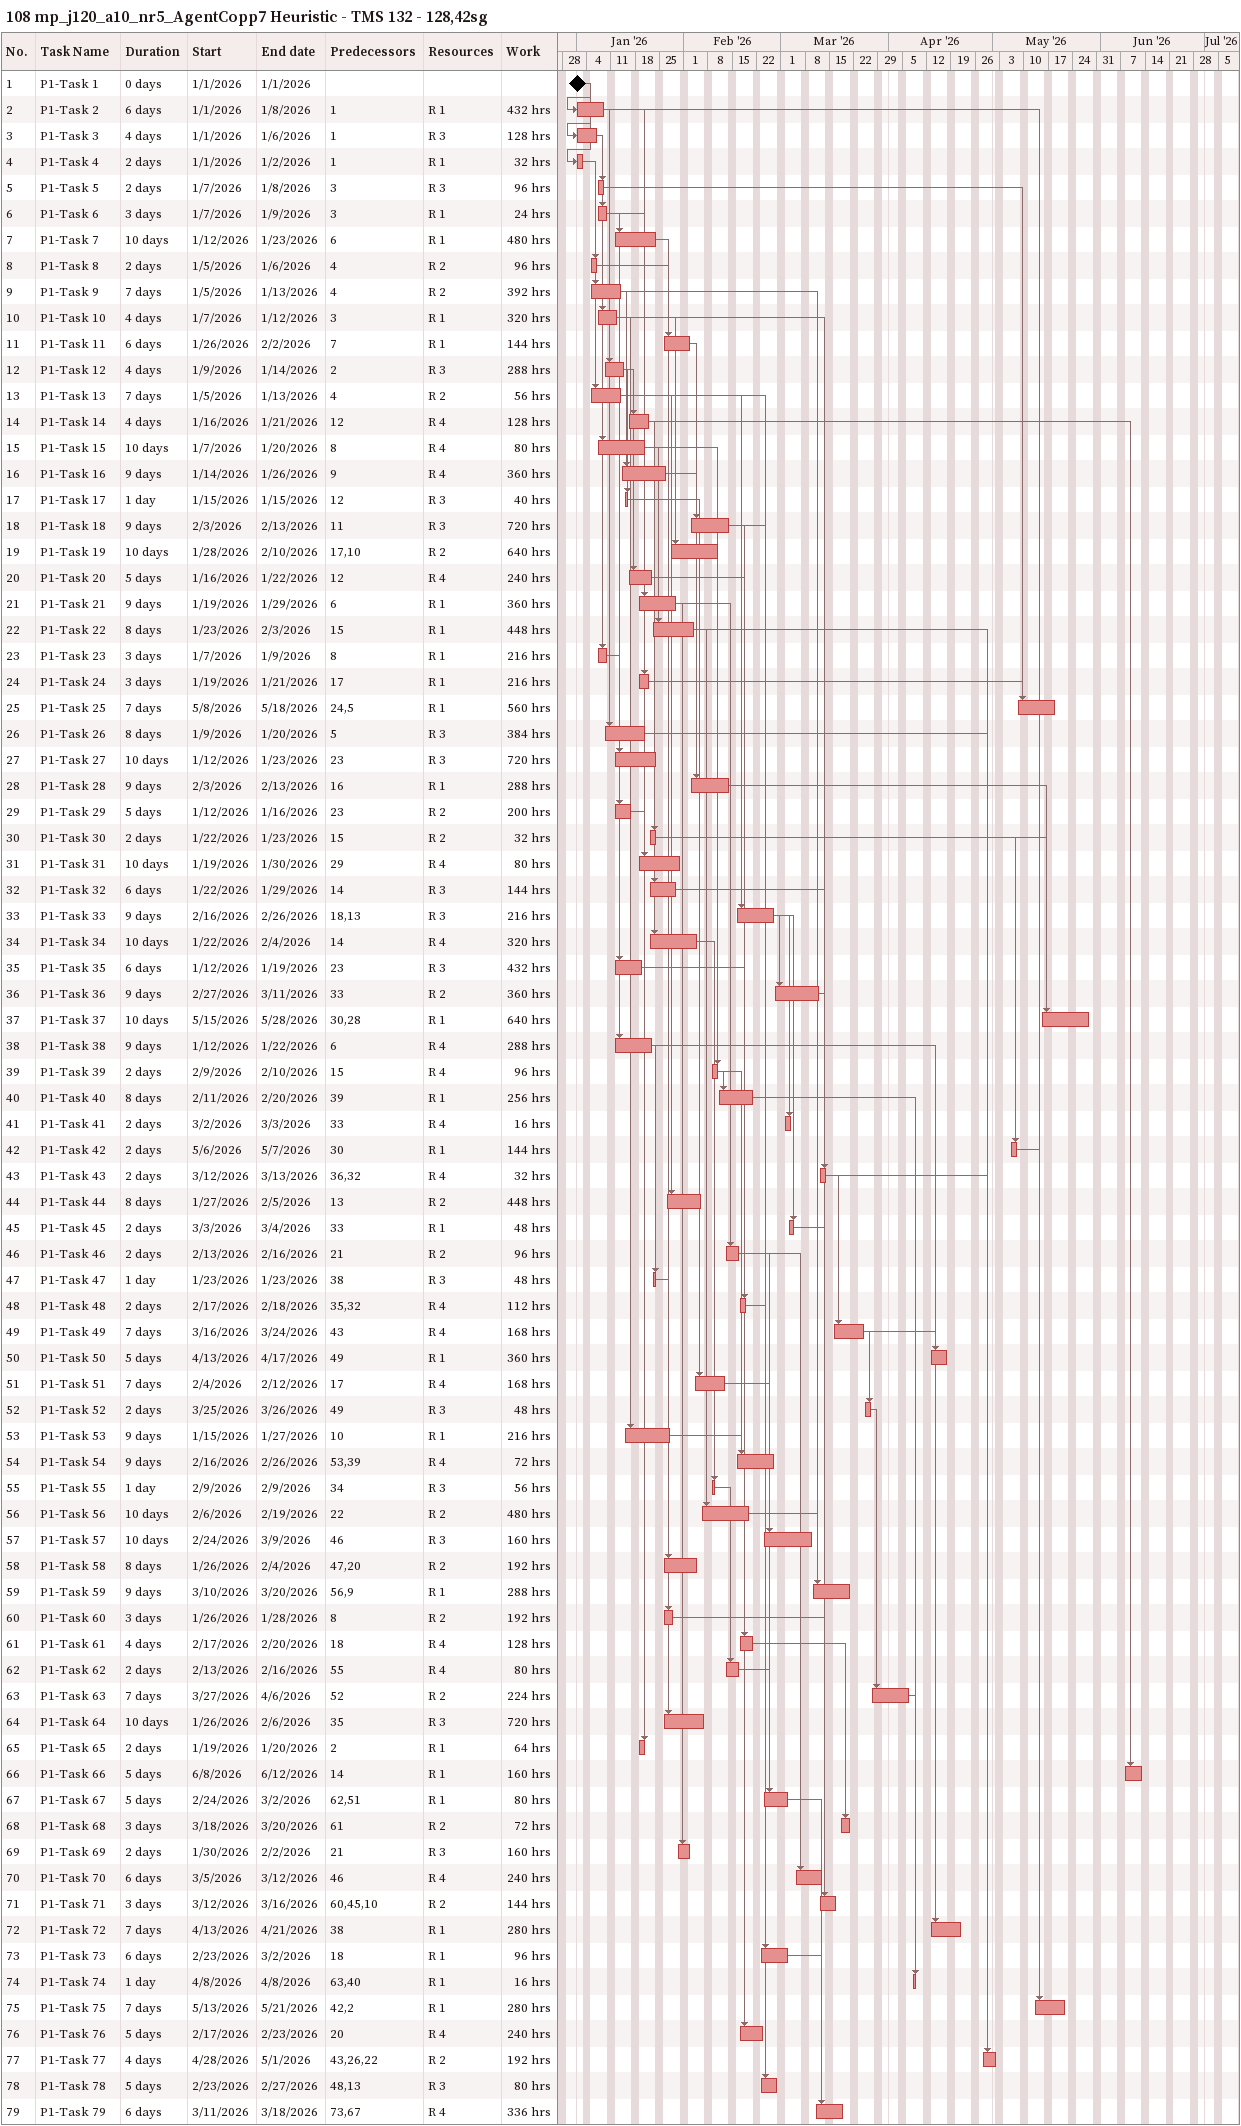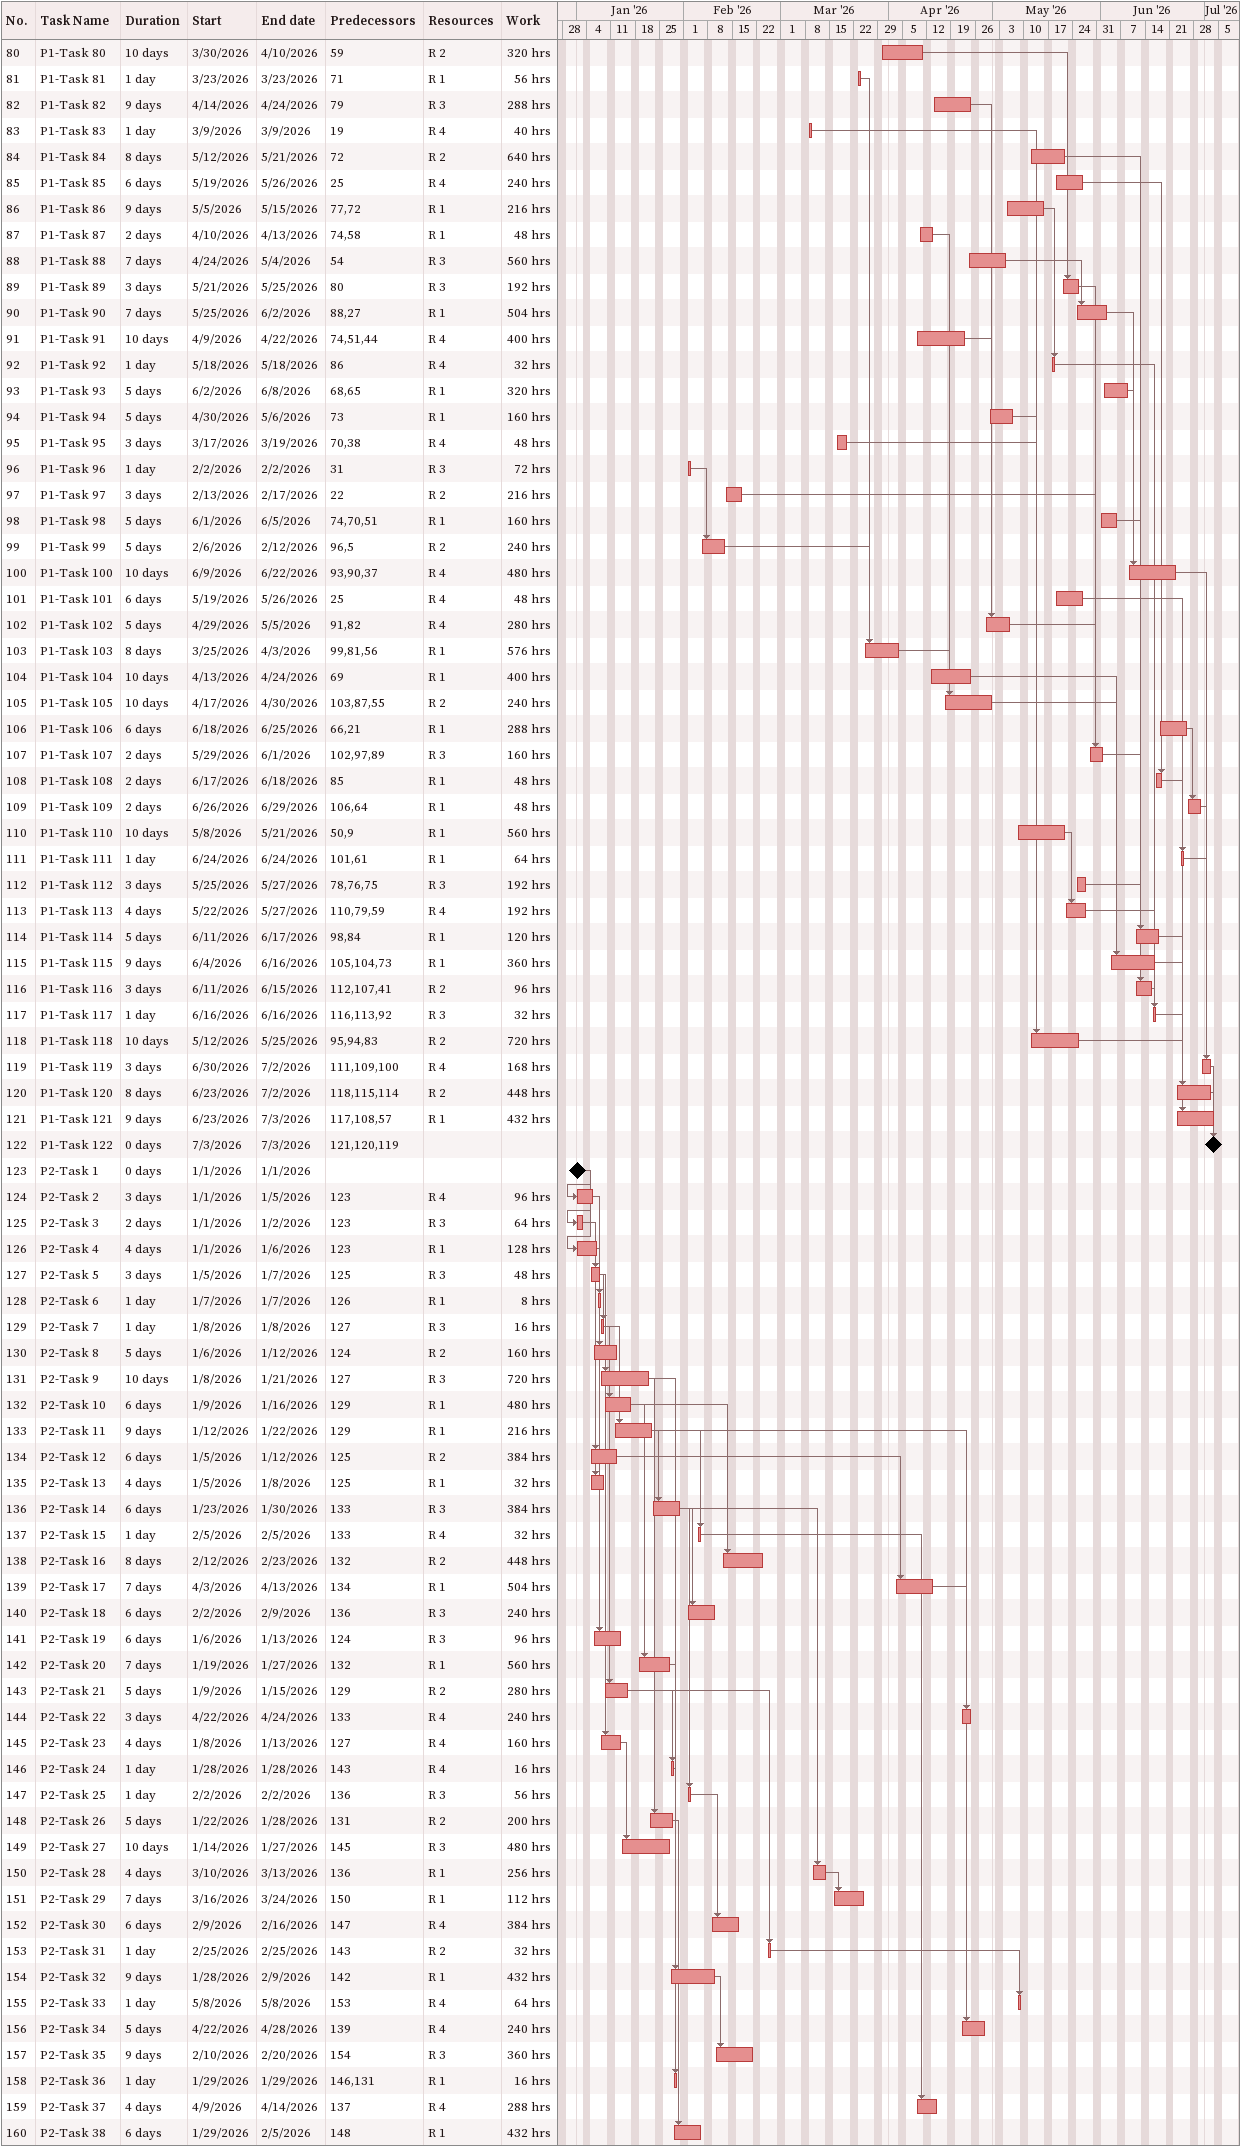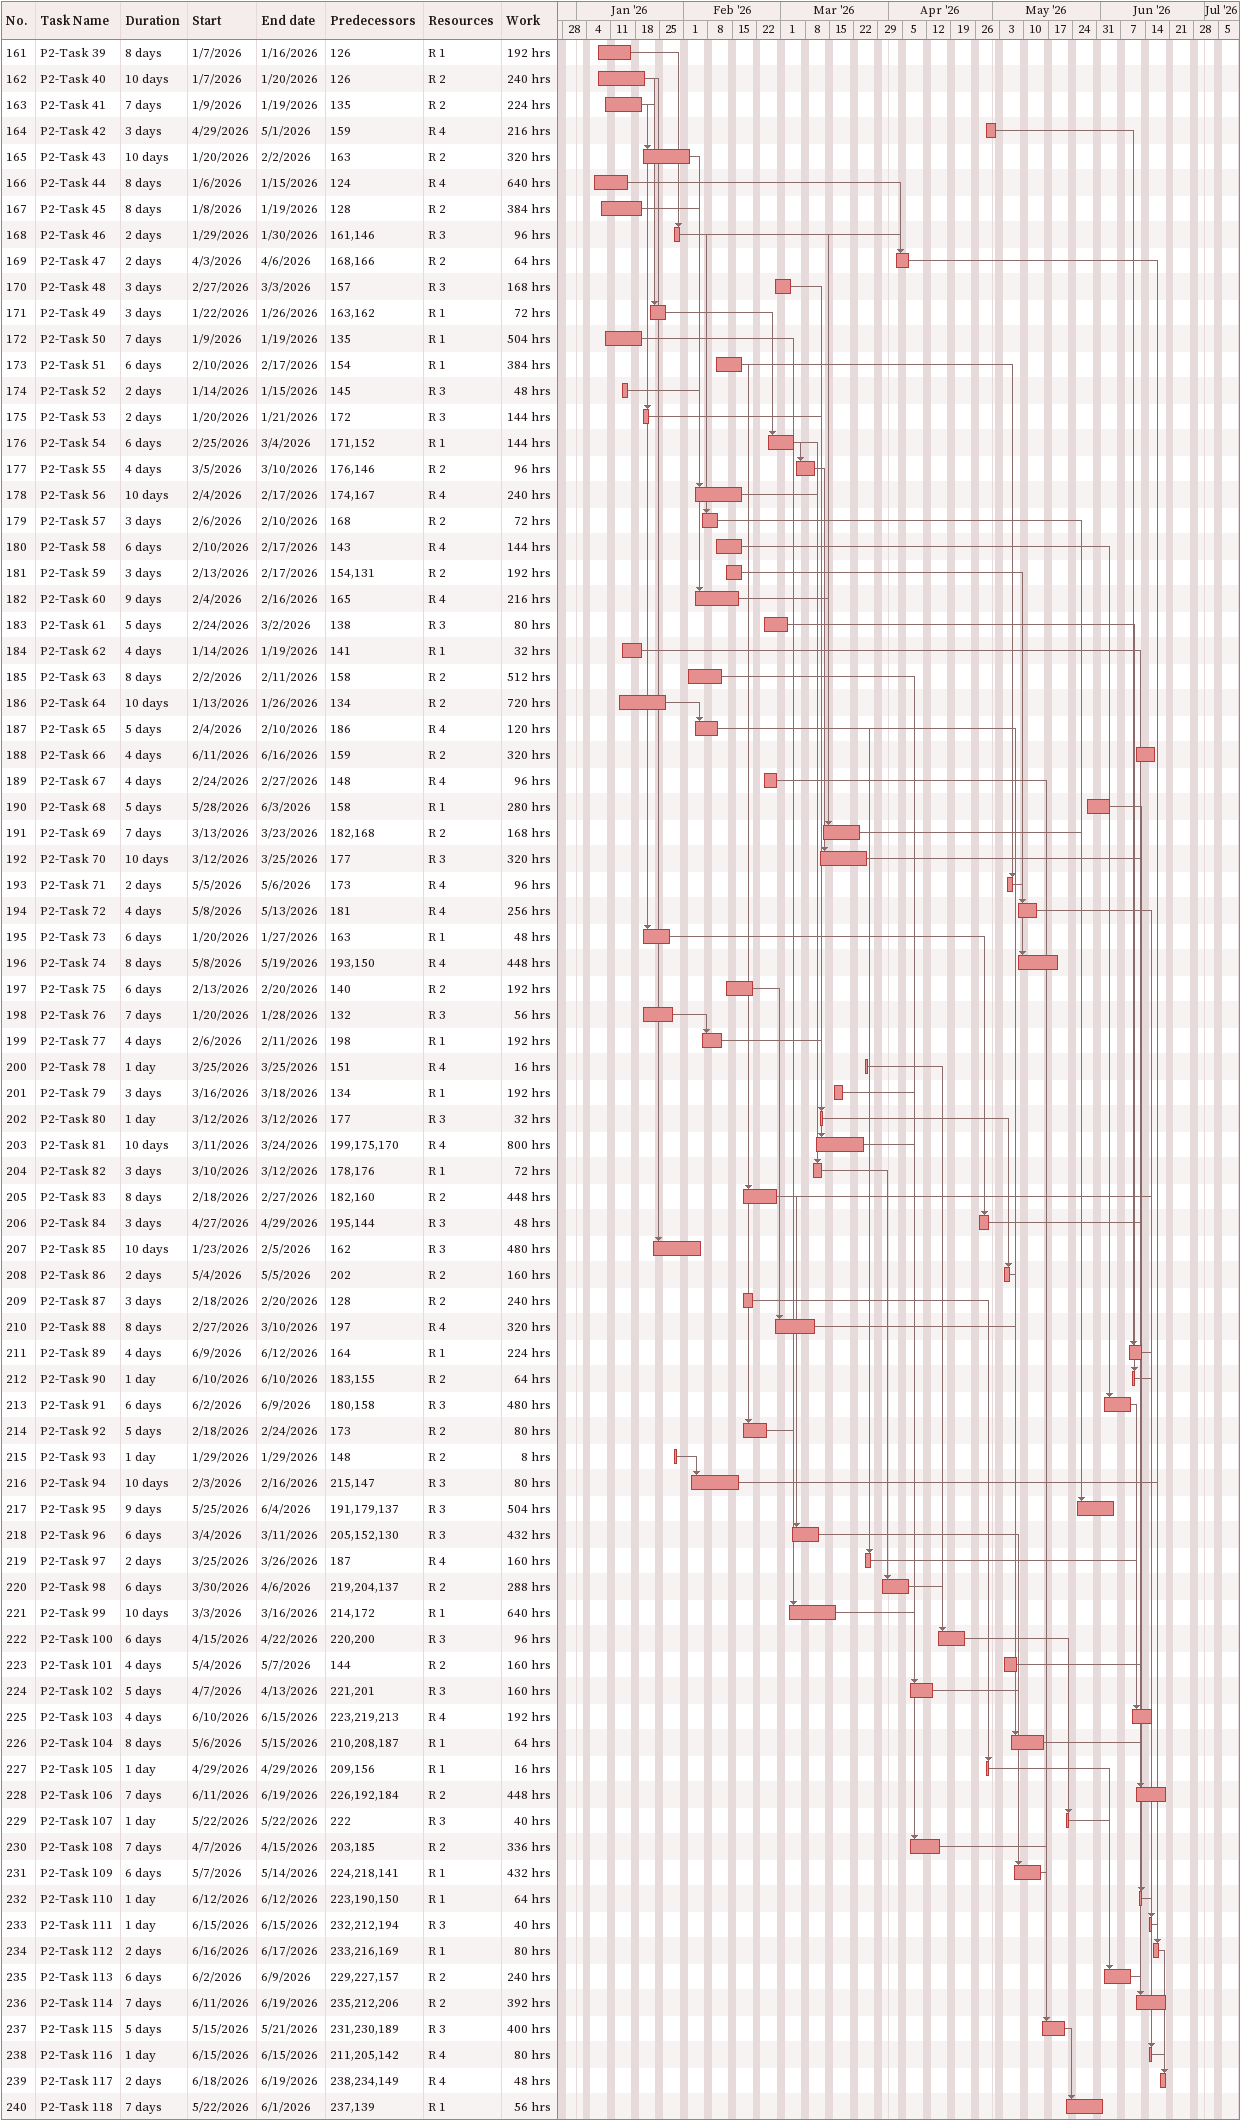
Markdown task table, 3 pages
108 mp_j120_a10_nr5_AgentCopp7 Heuristic - TMS 132 - 128,42sg

| ID | Task | Duration | Start | Finish | Predecessors | Resources | Work (h) |
|---|---|---|---|---|---|---|---|
| 1 | P1-Task 1 | 0d | 2026-01-01 | 2026-01-01 |  |  |  |
| 2 | P1-Task 2 | 6d | 2026-01-01 | 2026-01-08 | 1 | R 1 | 432 |
| 3 | P1-Task 3 | 4d | 2026-01-01 | 2026-01-06 | 1 | R 3 | 128 |
| 4 | P1-Task 4 | 2d | 2026-01-01 | 2026-01-02 | 1 | R 1 | 32 |
| 5 | P1-Task 5 | 2d | 2026-01-07 | 2026-01-08 | 3 | R 3 | 96 |
| 6 | P1-Task 6 | 3d | 2026-01-07 | 2026-01-09 | 3 | R 1 | 24 |
| 7 | P1-Task 7 | 10d | 2026-01-12 | 2026-01-23 | 6 | R 1 | 480 |
| 8 | P1-Task 8 | 2d | 2026-01-05 | 2026-01-06 | 4 | R 2 | 96 |
| 9 | P1-Task 9 | 7d | 2026-01-05 | 2026-01-13 | 4 | R 2 | 392 |
| 10 | P1-Task 10 | 4d | 2026-01-07 | 2026-01-12 | 3 | R 1 | 320 |
| 11 | P1-Task 11 | 6d | 2026-01-26 | 2026-02-02 | 7 | R 1 | 144 |
| 12 | P1-Task 12 | 4d | 2026-01-09 | 2026-01-14 | 2 | R 3 | 288 |
| 13 | P1-Task 13 | 7d | 2026-01-05 | 2026-01-13 | 4 | R 2 | 56 |
| 14 | P1-Task 14 | 4d | 2026-01-16 | 2026-01-21 | 12 | R 4 | 128 |
| 15 | P1-Task 15 | 10d | 2026-01-07 | 2026-01-20 | 8 | R 4 | 80 |
| 16 | P1-Task 16 | 9d | 2026-01-14 | 2026-01-26 | 9 | R 4 | 360 |
| 17 | P1-Task 17 | 1d | 2026-01-15 | 2026-01-15 | 12 | R 3 | 40 |
| 18 | P1-Task 18 | 9d | 2026-02-03 | 2026-02-13 | 11 | R 3 | 720 |
| 19 | P1-Task 19 | 10d | 2026-01-28 | 2026-02-10 | 17, 10 | R 2 | 640 |
| 20 | P1-Task 20 | 5d | 2026-01-16 | 2026-01-22 | 12 | R 4 | 240 |
| 21 | P1-Task 21 | 9d | 2026-01-19 | 2026-01-29 | 6 | R 1 | 360 |
| 22 | P1-Task 22 | 8d | 2026-01-23 | 2026-02-03 | 15 | R 1 | 448 |
| 23 | P1-Task 23 | 3d | 2026-01-07 | 2026-01-09 | 8 | R 1 | 216 |
| 24 | P1-Task 24 | 3d | 2026-01-19 | 2026-01-21 | 17 | R 1 | 216 |
| 25 | P1-Task 25 | 7d | 2026-05-08 | 2026-05-18 | 24, 5 | R 1 | 560 |
| 26 | P1-Task 26 | 8d | 2026-01-09 | 2026-01-20 | 5 | R 3 | 384 |
| 27 | P1-Task 27 | 10d | 2026-01-12 | 2026-01-23 | 23 | R 3 | 720 |
| 28 | P1-Task 28 | 9d | 2026-02-03 | 2026-02-13 | 16 | R 1 | 288 |
| 29 | P1-Task 29 | 5d | 2026-01-12 | 2026-01-16 | 23 | R 2 | 200 |
| 30 | P1-Task 30 | 2d | 2026-01-22 | 2026-01-23 | 15 | R 2 | 32 |
| 31 | P1-Task 31 | 10d | 2026-01-19 | 2026-01-30 | 29 | R 4 | 80 |
| 32 | P1-Task 32 | 6d | 2026-01-22 | 2026-01-29 | 14 | R 3 | 144 |
| 33 | P1-Task 33 | 9d | 2026-02-16 | 2026-02-26 | 18, 13 | R 3 | 216 |
| 34 | P1-Task 34 | 10d | 2026-01-22 | 2026-02-04 | 14 | R 4 | 320 |
| 35 | P1-Task 35 | 6d | 2026-01-12 | 2026-01-19 | 23 | R 3 | 432 |
| 36 | P1-Task 36 | 9d | 2026-02-27 | 2026-03-11 | 33 | R 2 | 360 |
| 37 | P1-Task 37 | 10d | 2026-05-15 | 2026-05-28 | 30, 28 | R 1 | 640 |
| 38 | P1-Task 38 | 9d | 2026-01-12 | 2026-01-22 | 6 | R 4 | 288 |
| 39 | P1-Task 39 | 2d | 2026-02-09 | 2026-02-10 | 15 | R 4 | 96 |
| 40 | P1-Task 40 | 8d | 2026-02-11 | 2026-02-20 | 39 | R 1 | 256 |
| 41 | P1-Task 41 | 2d | 2026-03-02 | 2026-03-03 | 33 | R 4 | 16 |
| 42 | P1-Task 42 | 2d | 2026-05-06 | 2026-05-07 | 30 | R 1 | 144 |
| 43 | P1-Task 43 | 2d | 2026-03-12 | 2026-03-13 | 36, 32 | R 4 | 32 |
| 44 | P1-Task 44 | 8d | 2026-01-27 | 2026-02-05 | 13 | R 2 | 448 |
| 45 | P1-Task 45 | 2d | 2026-03-03 | 2026-03-04 | 33 | R 1 | 48 |
| 46 | P1-Task 46 | 2d | 2026-02-13 | 2026-02-16 | 21 | R 2 | 96 |
| 47 | P1-Task 47 | 1d | 2026-01-23 | 2026-01-23 | 38 | R 3 | 48 |
| 48 | P1-Task 48 | 2d | 2026-02-17 | 2026-02-18 | 35, 32 | R 4 | 112 |
| 49 | P1-Task 49 | 7d | 2026-03-16 | 2026-03-24 | 43 | R 4 | 168 |
| 50 | P1-Task 50 | 5d | 2026-04-13 | 2026-04-17 | 49 | R 1 | 360 |
| 51 | P1-Task 51 | 7d | 2026-02-04 | 2026-02-12 | 17 | R 4 | 168 |
| 52 | P1-Task 52 | 2d | 2026-03-25 | 2026-03-26 | 49 | R 3 | 48 |
| 53 | P1-Task 53 | 9d | 2026-01-15 | 2026-01-27 | 10 | R 1 | 216 |
| 54 | P1-Task 54 | 9d | 2026-02-16 | 2026-02-26 | 53, 39 | R 4 | 72 |
| 55 | P1-Task 55 | 1d | 2026-02-09 | 2026-02-09 | 34 | R 3 | 56 |
| 56 | P1-Task 56 | 10d | 2026-02-06 | 2026-02-19 | 22 | R 2 | 480 |
| 57 | P1-Task 57 | 10d | 2026-02-24 | 2026-03-09 | 46 | R 3 | 160 |
| 58 | P1-Task 58 | 8d | 2026-01-26 | 2026-02-04 | 47, 20 | R 2 | 192 |
| 59 | P1-Task 59 | 9d | 2026-03-10 | 2026-03-20 | 56, 9 | R 1 | 288 |
| 60 | P1-Task 60 | 3d | 2026-01-26 | 2026-01-28 | 8 | R 2 | 192 |
| 61 | P1-Task 61 | 4d | 2026-02-17 | 2026-02-20 | 18 | R 4 | 128 |
| 62 | P1-Task 62 | 2d | 2026-02-13 | 2026-02-16 | 55 | R 4 | 80 |
| 63 | P1-Task 63 | 7d | 2026-03-27 | 2026-04-06 | 52 | R 2 | 224 |
| 64 | P1-Task 64 | 10d | 2026-01-26 | 2026-02-06 | 35 | R 3 | 720 |
| 65 | P1-Task 65 | 2d | 2026-01-19 | 2026-01-20 | 2 | R 1 | 64 |
| 66 | P1-Task 66 | 5d | 2026-06-08 | 2026-06-12 | 14 | R 1 | 160 |
| 67 | P1-Task 67 | 5d | 2026-02-24 | 2026-03-02 | 62, 51 | R 1 | 80 |
| 68 | P1-Task 68 | 3d | 2026-03-18 | 2026-03-20 | 61 | R 2 | 72 |
| 69 | P1-Task 69 | 2d | 2026-01-30 | 2026-02-02 | 21 | R 3 | 160 |
| 70 | P1-Task 70 | 6d | 2026-03-05 | 2026-03-12 | 46 | R 4 | 240 |
| 71 | P1-Task 71 | 3d | 2026-03-12 | 2026-03-16 | 60, 45, 10 | R 2 | 144 |
| 72 | P1-Task 72 | 7d | 2026-04-13 | 2026-04-21 | 38 | R 1 | 280 |
| 73 | P1-Task 73 | 6d | 2026-02-23 | 2026-03-02 | 18 | R 1 | 96 |
| 74 | P1-Task 74 | 1d | 2026-04-08 | 2026-04-08 | 63, 40 | R 1 | 16 |
| 75 | P1-Task 75 | 7d | 2026-05-13 | 2026-05-21 | 42, 2 | R 1 | 280 |
| 76 | P1-Task 76 | 5d | 2026-02-17 | 2026-02-23 | 20 | R 4 | 240 |
| 77 | P1-Task 77 | 4d | 2026-04-28 | 2026-05-01 | 43, 26, 22 | R 2 | 192 |
| 78 | P1-Task 78 | 5d | 2026-02-23 | 2026-02-27 | 48, 13 | R 3 | 80 |
| 79 | P1-Task 79 | 6d | 2026-03-11 | 2026-03-18 | 73, 67 | R 4 | 336 |
| 80 | P1-Task 80 | 10d | 2026-03-30 | 2026-04-10 | 59 | R 2 | 320 |
| 81 | P1-Task 81 | 1d | 2026-03-23 | 2026-03-23 | 71 | R 1 | 56 |
| 82 | P1-Task 82 | 9d | 2026-04-14 | 2026-04-24 | 79 | R 3 | 288 |
| 83 | P1-Task 83 | 1d | 2026-03-09 | 2026-03-09 | 19 | R 4 | 40 |
| 84 | P1-Task 84 | 8d | 2026-05-12 | 2026-05-21 | 72 | R 2 | 640 |
| 85 | P1-Task 85 | 6d | 2026-05-19 | 2026-05-26 | 25 | R 4 | 240 |
| 86 | P1-Task 86 | 9d | 2026-05-05 | 2026-05-15 | 77, 72 | R 1 | 216 |
| 87 | P1-Task 87 | 2d | 2026-04-10 | 2026-04-13 | 74, 58 | R 1 | 48 |
| 88 | P1-Task 88 | 7d | 2026-04-24 | 2026-05-04 | 54 | R 3 | 560 |
| 89 | P1-Task 89 | 3d | 2026-05-21 | 2026-05-25 | 80 | R 3 | 192 |
| 90 | P1-Task 90 | 7d | 2026-05-25 | 2026-06-02 | 88, 27 | R 1 | 504 |
| 91 | P1-Task 91 | 10d | 2026-04-09 | 2026-04-22 | 74, 51, 44 | R 4 | 400 |
| 92 | P1-Task 92 | 1d | 2026-05-18 | 2026-05-18 | 86 | R 4 | 32 |
| 93 | P1-Task 93 | 5d | 2026-06-02 | 2026-06-08 | 68, 65 | R 1 | 320 |
| 94 | P1-Task 94 | 5d | 2026-04-30 | 2026-05-06 | 73 | R 1 | 160 |
| 95 | P1-Task 95 | 3d | 2026-03-17 | 2026-03-19 | 70, 38 | R 4 | 48 |
| 96 | P1-Task 96 | 1d | 2026-02-02 | 2026-02-02 | 31 | R 3 | 72 |
| 97 | P1-Task 97 | 3d | 2026-02-13 | 2026-02-17 | 22 | R 2 | 216 |
| 98 | P1-Task 98 | 5d | 2026-06-01 | 2026-06-05 | 74, 70, 51 | R 1 | 160 |
| 99 | P1-Task 99 | 5d | 2026-02-06 | 2026-02-12 | 96, 5 | R 2 | 240 |
| 100 | P1-Task 100 | 10d | 2026-06-09 | 2026-06-22 | 93, 90, 37 | R 4 | 480 |
| 101 | P1-Task 101 | 6d | 2026-05-19 | 2026-05-26 | 25 | R 4 | 48 |
| 102 | P1-Task 102 | 5d | 2026-04-29 | 2026-05-05 | 91, 82 | R 4 | 280 |
| 103 | P1-Task 103 | 8d | 2026-03-25 | 2026-04-03 | 99, 81, 56 | R 1 | 576 |
| 104 | P1-Task 104 | 10d | 2026-04-13 | 2026-04-24 | 69 | R 1 | 400 |
| 105 | P1-Task 105 | 10d | 2026-04-17 | 2026-04-30 | 103, 87, 55 | R 2 | 240 |
| 106 | P1-Task 106 | 6d | 2026-06-18 | 2026-06-25 | 66, 21 | R 1 | 288 |
| 107 | P1-Task 107 | 2d | 2026-05-29 | 2026-06-01 | 102, 97, 89 | R 3 | 160 |
| 108 | P1-Task 108 | 2d | 2026-06-17 | 2026-06-18 | 85 | R 1 | 48 |
| 109 | P1-Task 109 | 2d | 2026-06-26 | 2026-06-29 | 106, 64 | R 1 | 48 |
| 110 | P1-Task 110 | 10d | 2026-05-08 | 2026-05-21 | 50, 9 | R 1 | 560 |
| 111 | P1-Task 111 | 1d | 2026-06-24 | 2026-06-24 | 101, 61 | R 1 | 64 |
| 112 | P1-Task 112 | 3d | 2026-05-25 | 2026-05-27 | 78, 76, 75 | R 3 | 192 |
| 113 | P1-Task 113 | 4d | 2026-05-22 | 2026-05-27 | 110, 79, 59 | R 4 | 192 |
| 114 | P1-Task 114 | 5d | 2026-06-11 | 2026-06-17 | 98, 84 | R 1 | 120 |
| 115 | P1-Task 115 | 9d | 2026-06-04 | 2026-06-16 | 105, 104, 73 | R 1 | 360 |
| 116 | P1-Task 116 | 3d | 2026-06-11 | 2026-06-15 | 112, 107, 41 | R 2 | 96 |
| 117 | P1-Task 117 | 1d | 2026-06-16 | 2026-06-16 | 116, 113, 92 | R 3 | 32 |
| 118 | P1-Task 118 | 10d | 2026-05-12 | 2026-05-25 | 95, 94, 83 | R 2 | 720 |
| 119 | P1-Task 119 | 3d | 2026-06-30 | 2026-07-02 | 111, 109, 100 | R 4 | 168 |
| 120 | P1-Task 120 | 8d | 2026-06-23 | 2026-07-02 | 118, 115, 114 | R 2 | 448 |
| 121 | P1-Task 121 | 9d | 2026-06-23 | 2026-07-03 | 117, 108, 57 | R 1 | 432 |
| 122 | P1-Task 122 | 0d | 2026-07-03 | 2026-07-03 | 121, 120, 119 |  |  |
| 123 | P2-Task 1 | 0d | 2026-01-01 | 2026-01-01 |  |  |  |
| 124 | P2-Task 2 | 3d | 2026-01-01 | 2026-01-05 | 123 | R 4 | 96 |
| 125 | P2-Task 3 | 2d | 2026-01-01 | 2026-01-02 | 123 | R 3 | 64 |
| 126 | P2-Task 4 | 4d | 2026-01-01 | 2026-01-06 | 123 | R 1 | 128 |
| 127 | P2-Task 5 | 3d | 2026-01-05 | 2026-01-07 | 125 | R 3 | 48 |
| 128 | P2-Task 6 | 1d | 2026-01-07 | 2026-01-07 | 126 | R 1 | 8 |
| 129 | P2-Task 7 | 1d | 2026-01-08 | 2026-01-08 | 127 | R 3 | 16 |
| 130 | P2-Task 8 | 5d | 2026-01-06 | 2026-01-12 | 124 | R 2 | 160 |
| 131 | P2-Task 9 | 10d | 2026-01-08 | 2026-01-21 | 127 | R 3 | 720 |
| 132 | P2-Task 10 | 6d | 2026-01-09 | 2026-01-16 | 129 | R 1 | 480 |
| 133 | P2-Task 11 | 9d | 2026-01-12 | 2026-01-22 | 129 | R 1 | 216 |
| 134 | P2-Task 12 | 6d | 2026-01-05 | 2026-01-12 | 125 | R 2 | 384 |
| 135 | P2-Task 13 | 4d | 2026-01-05 | 2026-01-08 | 125 | R 1 | 32 |
| 136 | P2-Task 14 | 6d | 2026-01-23 | 2026-01-30 | 133 | R 3 | 384 |
| 137 | P2-Task 15 | 1d | 2026-02-05 | 2026-02-05 | 133 | R 4 | 32 |
| 138 | P2-Task 16 | 8d | 2026-02-12 | 2026-02-23 | 132 | R 2 | 448 |
| 139 | P2-Task 17 | 7d | 2026-04-03 | 2026-04-13 | 134 | R 1 | 504 |
| 140 | P2-Task 18 | 6d | 2026-02-02 | 2026-02-09 | 136 | R 3 | 240 |
| 141 | P2-Task 19 | 6d | 2026-01-06 | 2026-01-13 | 124 | R 3 | 96 |
| 142 | P2-Task 20 | 7d | 2026-01-19 | 2026-01-27 | 132 | R 1 | 560 |
| 143 | P2-Task 21 | 5d | 2026-01-09 | 2026-01-15 | 129 | R 2 | 280 |
| 144 | P2-Task 22 | 3d | 2026-04-22 | 2026-04-24 | 133 | R 4 | 240 |
| 145 | P2-Task 23 | 4d | 2026-01-08 | 2026-01-13 | 127 | R 4 | 160 |
| 146 | P2-Task 24 | 1d | 2026-01-28 | 2026-01-28 | 143 | R 4 | 16 |
| 147 | P2-Task 25 | 1d | 2026-02-02 | 2026-02-02 | 136 | R 3 | 56 |
| 148 | P2-Task 26 | 5d | 2026-01-22 | 2026-01-28 | 131 | R 2 | 200 |
| 149 | P2-Task 27 | 10d | 2026-01-14 | 2026-01-27 | 145 | R 3 | 480 |
| 150 | P2-Task 28 | 4d | 2026-03-10 | 2026-03-13 | 136 | R 1 | 256 |
| 151 | P2-Task 29 | 7d | 2026-03-16 | 2026-03-24 | 150 | R 1 | 112 |
| 152 | P2-Task 30 | 6d | 2026-02-09 | 2026-02-16 | 147 | R 4 | 384 |
| 153 | P2-Task 31 | 1d | 2026-02-25 | 2026-02-25 | 143 | R 2 | 32 |
| 154 | P2-Task 32 | 9d | 2026-01-28 | 2026-02-09 | 142 | R 1 | 432 |
| 155 | P2-Task 33 | 1d | 2026-05-08 | 2026-05-08 | 153 | R 4 | 64 |
| 156 | P2-Task 34 | 5d | 2026-04-22 | 2026-04-28 | 139 | R 4 | 240 |
| 157 | P2-Task 35 | 9d | 2026-02-10 | 2026-02-20 | 154 | R 3 | 360 |
| 158 | P2-Task 36 | 1d | 2026-01-29 | 2026-01-29 | 146, 131 | R 1 | 16 |
| 159 | P2-Task 37 | 4d | 2026-04-09 | 2026-04-14 | 137 | R 4 | 288 |
| 160 | P2-Task 38 | 6d | 2026-01-29 | 2026-02-05 | 148 | R 1 | 432 |
| 161 | P2-Task 39 | 8d | 2026-01-07 | 2026-01-16 | 126 | R 1 | 192 |
| 162 | P2-Task 40 | 10d | 2026-01-07 | 2026-01-20 | 126 | R 2 | 240 |
| 163 | P2-Task 41 | 7d | 2026-01-09 | 2026-01-19 | 135 | R 2 | 224 |
| 164 | P2-Task 42 | 3d | 2026-04-29 | 2026-05-01 | 159 | R 4 | 216 |
| 165 | P2-Task 43 | 10d | 2026-01-20 | 2026-02-02 | 163 | R 2 | 320 |
| 166 | P2-Task 44 | 8d | 2026-01-06 | 2026-01-15 | 124 | R 4 | 640 |
| 167 | P2-Task 45 | 8d | 2026-01-08 | 2026-01-19 | 128 | R 2 | 384 |
| 168 | P2-Task 46 | 2d | 2026-01-29 | 2026-01-30 | 161, 146 | R 3 | 96 |
| 169 | P2-Task 47 | 2d | 2026-04-03 | 2026-04-06 | 168, 166 | R 2 | 64 |
| 170 | P2-Task 48 | 3d | 2026-02-27 | 2026-03-03 | 157 | R 3 | 168 |
| 171 | P2-Task 49 | 3d | 2026-01-22 | 2026-01-26 | 163, 162 | R 1 | 72 |
| 172 | P2-Task 50 | 7d | 2026-01-09 | 2026-01-19 | 135 | R 1 | 504 |
| 173 | P2-Task 51 | 6d | 2026-02-10 | 2026-02-17 | 154 | R 1 | 384 |
| 174 | P2-Task 52 | 2d | 2026-01-14 | 2026-01-15 | 145 | R 3 | 48 |
| 175 | P2-Task 53 | 2d | 2026-01-20 | 2026-01-21 | 172 | R 3 | 144 |
| 176 | P2-Task 54 | 6d | 2026-02-25 | 2026-03-04 | 171, 152 | R 1 | 144 |
| 177 | P2-Task 55 | 4d | 2026-03-05 | 2026-03-10 | 176, 146 | R 2 | 96 |
| 178 | P2-Task 56 | 10d | 2026-02-04 | 2026-02-17 | 174, 167 | R 4 | 240 |
| 179 | P2-Task 57 | 3d | 2026-02-06 | 2026-02-10 | 168 | R 2 | 72 |
| 180 | P2-Task 58 | 6d | 2026-02-10 | 2026-02-17 | 143 | R 4 | 144 |
| 181 | P2-Task 59 | 3d | 2026-02-13 | 2026-02-17 | 154, 131 | R 2 | 192 |
| 182 | P2-Task 60 | 9d | 2026-02-04 | 2026-02-16 | 165 | R 4 | 216 |
| 183 | P2-Task 61 | 5d | 2026-02-24 | 2026-03-02 | 138 | R 3 | 80 |
| 184 | P2-Task 62 | 4d | 2026-01-14 | 2026-01-19 | 141 | R 1 | 32 |
| 185 | P2-Task 63 | 8d | 2026-02-02 | 2026-02-11 | 158 | R 2 | 512 |
| 186 | P2-Task 64 | 10d | 2026-01-13 | 2026-01-26 | 134 | R 2 | 720 |
| 187 | P2-Task 65 | 5d | 2026-02-04 | 2026-02-10 | 186 | R 4 | 120 |
| 188 | P2-Task 66 | 4d | 2026-06-11 | 2026-06-16 | 159 | R 2 | 320 |
| 189 | P2-Task 67 | 4d | 2026-02-24 | 2026-02-27 | 148 | R 4 | 96 |
| 190 | P2-Task 68 | 5d | 2026-05-28 | 2026-06-03 | 158 | R 1 | 280 |
| 191 | P2-Task 69 | 7d | 2026-03-13 | 2026-03-23 | 182, 168 | R 2 | 168 |
| 192 | P2-Task 70 | 10d | 2026-03-12 | 2026-03-25 | 177 | R 3 | 320 |
| 193 | P2-Task 71 | 2d | 2026-05-05 | 2026-05-06 | 173 | R 4 | 96 |
| 194 | P2-Task 72 | 4d | 2026-05-08 | 2026-05-13 | 181 | R 4 | 256 |
| 195 | P2-Task 73 | 6d | 2026-01-20 | 2026-01-27 | 163 | R 1 | 48 |
| 196 | P2-Task 74 | 8d | 2026-05-08 | 2026-05-19 | 193, 150 | R 4 | 448 |
| 197 | P2-Task 75 | 6d | 2026-02-13 | 2026-02-20 | 140 | R 2 | 192 |
| 198 | P2-Task 76 | 7d | 2026-01-20 | 2026-01-28 | 132 | R 3 | 56 |
| 199 | P2-Task 77 | 4d | 2026-02-06 | 2026-02-11 | 198 | R 1 | 192 |
| 200 | P2-Task 78 | 1d | 2026-03-25 | 2026-03-25 | 151 | R 4 | 16 |
| 201 | P2-Task 79 | 3d | 2026-03-16 | 2026-03-18 | 134 | R 1 | 192 |
| 202 | P2-Task 80 | 1d | 2026-03-12 | 2026-03-12 | 177 | R 3 | 32 |
| 203 | P2-Task 81 | 10d | 2026-03-11 | 2026-03-24 | 199, 175, 170 | R 4 | 800 |
| 204 | P2-Task 82 | 3d | 2026-03-10 | 2026-03-12 | 178, 176 | R 1 | 72 |
| 205 | P2-Task 83 | 8d | 2026-02-18 | 2026-02-27 | 182, 160 | R 2 | 448 |
| 206 | P2-Task 84 | 3d | 2026-04-27 | 2026-04-29 | 195, 144 | R 3 | 48 |
| 207 | P2-Task 85 | 10d | 2026-01-23 | 2026-02-05 | 162 | R 3 | 480 |
| 208 | P2-Task 86 | 2d | 2026-05-04 | 2026-05-05 | 202 | R 2 | 160 |
| 209 | P2-Task 87 | 3d | 2026-02-18 | 2026-02-20 | 128 | R 2 | 240 |
| 210 | P2-Task 88 | 8d | 2026-02-27 | 2026-03-10 | 197 | R 4 | 320 |
| 211 | P2-Task 89 | 4d | 2026-06-09 | 2026-06-12 | 164 | R 1 | 224 |
| 212 | P2-Task 90 | 1d | 2026-06-10 | 2026-06-10 | 183, 155 | R 2 | 64 |
| 213 | P2-Task 91 | 6d | 2026-06-02 | 2026-06-09 | 180, 158 | R 3 | 480 |
| 214 | P2-Task 92 | 5d | 2026-02-18 | 2026-02-24 | 173 | R 2 | 80 |
| 215 | P2-Task 93 | 1d | 2026-01-29 | 2026-01-29 | 148 | R 2 | 8 |
| 216 | P2-Task 94 | 10d | 2026-02-03 | 2026-02-16 | 215, 147 | R 3 | 80 |
| 217 | P2-Task 95 | 9d | 2026-05-25 | 2026-06-04 | 191, 179, 137 | R 3 | 504 |
| 218 | P2-Task 96 | 6d | 2026-03-04 | 2026-03-11 | 205, 152, 130 | R 3 | 432 |
| 219 | P2-Task 97 | 2d | 2026-03-25 | 2026-03-26 | 187 | R 4 | 160 |
| 220 | P2-Task 98 | 6d | 2026-03-30 | 2026-04-06 | 219, 204, 137 | R 2 | 288 |
| 221 | P2-Task 99 | 10d | 2026-03-03 | 2026-03-16 | 214, 172 | R 1 | 640 |
| 222 | P2-Task 100 | 6d | 2026-04-15 | 2026-04-22 | 220, 200 | R 3 | 96 |
| 223 | P2-Task 101 | 4d | 2026-05-04 | 2026-05-07 | 144 | R 2 | 160 |
| 224 | P2-Task 102 | 5d | 2026-04-07 | 2026-04-13 | 221, 201 | R 3 | 160 |
| 225 | P2-Task 103 | 4d | 2026-06-10 | 2026-06-15 | 223, 219, 213 | R 4 | 192 |
| 226 | P2-Task 104 | 8d | 2026-05-06 | 2026-05-15 | 210, 208, 187 | R 1 | 64 |
| 227 | P2-Task 105 | 1d | 2026-04-29 | 2026-04-29 | 209, 156 | R 1 | 16 |
| 228 | P2-Task 106 | 7d | 2026-06-11 | 2026-06-19 | 226, 192, 184 | R 2 | 448 |
| 229 | P2-Task 107 | 1d | 2026-05-22 | 2026-05-22 | 222 | R 3 | 40 |
| 230 | P2-Task 108 | 7d | 2026-04-07 | 2026-04-15 | 203, 185 | R 2 | 336 |
| 231 | P2-Task 109 | 6d | 2026-05-07 | 2026-05-14 | 224, 218, 141 | R 1 | 432 |
| 232 | P2-Task 110 | 1d | 2026-06-12 | 2026-06-12 | 223, 190, 150 | R 1 | 64 |
| 233 | P2-Task 111 | 1d | 2026-06-15 | 2026-06-15 | 232, 212, 194 | R 3 | 40 |
| 234 | P2-Task 112 | 2d | 2026-06-16 | 2026-06-17 | 233, 216, 169 | R 1 | 80 |
| 235 | P2-Task 113 | 6d | 2026-06-02 | 2026-06-09 | 229, 227, 157 | R 2 | 240 |
| 236 | P2-Task 114 | 7d | 2026-06-11 | 2026-06-19 | 235, 212, 206 | R 2 | 392 |
| 237 | P2-Task 115 | 5d | 2026-05-15 | 2026-05-21 | 231, 230, 189 | R 3 | 400 |
| 238 | P2-Task 116 | 1d | 2026-06-15 | 2026-06-15 | 211, 205, 142 | R 4 | 80 |
| 239 | P2-Task 117 | 2d | 2026-06-18 | 2026-06-19 | 238, 234, 149 | R 4 | 48 |
| 240 | P2-Task 118 | 7d | 2026-05-22 | 2026-06-01 | 237, 139 | R 1 | 56 |
